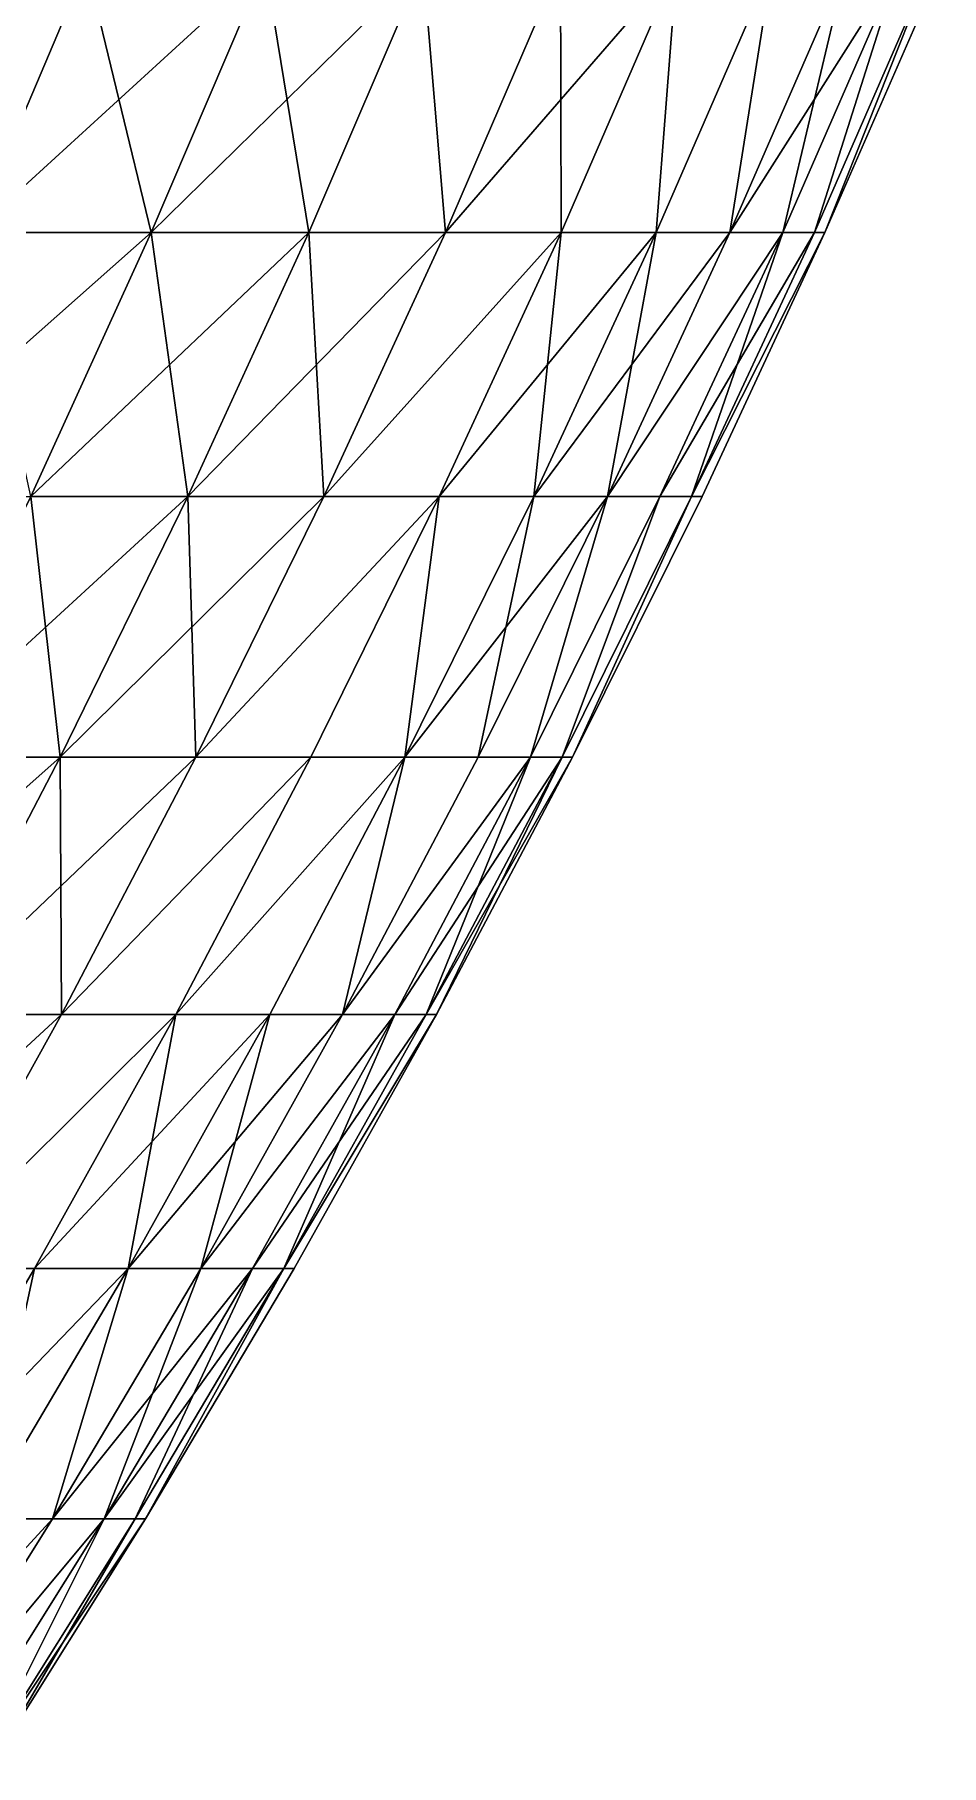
# Model space of a CAD drawing. Header units: millimetres. Extents: x -3250 to 6200, y -3250 to 3250.
# Drawn here: x 6075 to 6137.2, y -434 to -315.5 of the extents above; entities that cross this region are included whole.
import ezdxf

# ---------------------------------------------------------------- set-up
doc = ezdxf.new("R2010")
doc.units = ezdxf.units.MM
doc.header["$MEASUREMENT"] = 0
doc.layers.add('MESH_3D', color=2, linetype='CONTINUOUS')

msp = doc.modelspace()

# ---------------------------------------------------------------- linework, layer by layer
at = {"layer": 'MESH_3D'}
for points in [[(6078.58, -310.75, 24420.07), (6064.91, -310.75, 24476.72), (6057.18, -329.03, 24474.75)], [(6078.58, -310.75, 24420.07), (6057.18, -329.03, 24474.75), (6070.81, -329.03, 24418.3)], [(6064.91, -310.75, 2223.28), (6078.58, -310.75, 2279.93), (6070.81, -329.03, 2281.7)], [(6078.58, -310.75, 2279.93), (6083.02, -329.03, 2338.48), (6070.81, -329.03, 2281.7)], [(6090.84, -310.75, 24363.1), (6078.58, -310.75, 24420.07), (6070.81, -329.03, 24418.3)], [(6090.84, -310.75, 24363.1), (6070.81, -329.03, 24418.3), (6083.02, -329.03, 24361.52)], [(6078.58, -310.75, 2279.93), (6090.84, -310.75, 2336.9), (6083.02, -329.03, 2338.48)], [(6090.84, -310.75, 2336.9), (6093.82, -329.03, 2395.54), (6083.02, -329.03, 2338.48)], [(6101.67, -310.75, 24305.85), (6090.84, -310.75, 24363.1), (6083.02, -329.03, 24361.52)], [(6101.67, -310.75, 24305.85), (6083.02, -329.03, 24361.52), (6093.82, -329.03, 24304.46)], [(6090.84, -310.75, 2336.9), (6101.67, -310.75, 2394.15), (6093.82, -329.03, 2395.54)], [(6101.67, -310.75, 2394.15), (6103.19, -329.03, 2452.85), (6093.82, -329.03, 2395.54)], [(6103.19, -329.03, 24247.15), (6101.67, -310.75, 24305.85), (6093.82, -329.03, 24304.46)], [(6101.67, -310.75, 2394.15), (6111.08, -310.75, 2451.66), (6103.19, -329.03, 2452.85)], [(6111.08, -310.75, 24248.34), (6101.67, -310.75, 24305.85), (6103.19, -329.03, 24247.15)], [(6111.08, -310.75, 2451.66), (6111.13, -329.03, 2510.38), (6103.19, -329.03, 2452.85)], [(6119.04, -310.75, 24190.61), (6111.08, -310.75, 24248.34), (6103.19, -329.03, 24247.15)], [(6119.04, -310.75, 24190.61), (6103.19, -329.03, 24247.15), (6111.13, -329.03, 24189.62)], [(6111.08, -310.75, 2451.66), (6119.04, -310.75, 2509.39), (6111.13, -329.03, 2510.38)], [(6119.04, -310.75, 2509.39), (6117.63, -329.03, 2568.09), (6111.13, -329.03, 2510.38)], [(6117.63, -329.03, 24131.91), (6119.04, -310.75, 24190.61), (6111.13, -329.03, 24189.62)], [(6125.57, -310.75, 2567.29), (6122.69, -329.03, 2625.94), (6117.63, -329.03, 2568.09)], [(6119.04, -310.75, 2509.39), (6125.57, -310.75, 2567.29), (6117.63, -329.03, 2568.09)], [(6125.57, -310.75, 24132.71), (6119.04, -310.75, 24190.61), (6117.63, -329.03, 24131.91)], [(6122.69, -329.03, 24074.06), (6125.57, -310.75, 24132.71), (6117.63, -329.03, 24131.91)], [(6130.65, -310.75, 2625.34), (6126.31, -329.03, 2683.9), (6122.69, -329.03, 2625.94)], [(6125.57, -310.75, 2567.29), (6130.65, -310.75, 2625.34), (6122.69, -329.03, 2625.94)], [(6130.65, -310.75, 24074.66), (6125.57, -310.75, 24132.71), (6122.69, -329.03, 24074.06)], [(6134.28, -310.75, 24016.5), (6122.69, -329.03, 24074.06), (6126.31, -329.03, 24016.1)], [(6134.28, -310.75, 24016.5), (6130.65, -310.75, 24074.66), (6122.69, -329.03, 24074.06)], [(6134.28, -310.75, 2683.5), (6128.48, -329.03, 2741.93), (6126.31, -329.03, 2683.9)], [(6130.65, -310.75, 2625.34), (6134.28, -310.75, 2683.5), (6126.31, -329.03, 2683.9)], [(6128.48, -329.03, 23958.07), (6134.28, -310.75, 24016.5), (6126.31, -329.03, 24016.1)], [(6136.45, -310.75, 2741.73), (6129.2, -329.03, 2800), (6128.48, -329.03, 2741.93)], [(6134.28, -310.75, 2683.5), (6136.45, -310.75, 2741.73), (6128.48, -329.03, 2741.93)], [(6136.45, -310.75, 23958.27), (6128.48, -329.03, 23958.07), (6129.2, -329.03, 23900)], [(6136.45, -310.75, 23958.27), (6134.28, -310.75, 24016.5), (6128.48, -329.03, 23958.07)], [(6136.45, -310.75, 2741.73), (6137.18, -310.75, 2800), (6129.2, -329.03, 2800)], [(6137.18, -310.75, 23900), (6129.2, -329.03, 2800), (6137.18, -310.75, 2800)], [(6137.18, -310.75, 23900), (6129.2, -329.03, 23900), (6129.2, -329.03, 2800)], [(6136.45, -310.75, 23958.27), (6129.2, -329.03, 23900), (6137.18, -310.75, 23900)], [(6083.02, -329.03, 24361.52), (6070.81, -329.03, 24418.3), (6062.59, -347.11, 24416.42)], [(6083.02, -329.03, 24361.52), (6062.59, -347.11, 24416.42), (6074.76, -347.11, 24359.85)], [(6070.81, -329.03, 2281.7), (6083.02, -329.03, 2338.48), (6074.76, -347.11, 2340.15)], [(6083.02, -329.03, 2338.48), (6085.52, -347.11, 2397), (6074.76, -347.11, 2340.15)], [(6093.82, -329.03, 24304.46), (6083.02, -329.03, 24361.52), (6074.76, -347.11, 24359.85)], [(6093.82, -329.03, 24304.46), (6074.76, -347.11, 24359.85), (6085.52, -347.11, 24303)], [(6083.02, -329.03, 2338.48), (6093.82, -329.03, 2395.54), (6085.52, -347.11, 2397)], [(6093.82, -329.03, 2395.54), (6094.85, -347.11, 2454.11), (6085.52, -347.11, 2397)], [(6103.19, -329.03, 24247.15), (6093.82, -329.03, 24304.46), (6085.52, -347.11, 24303)], [(6103.19, -329.03, 24247.15), (6085.52, -347.11, 24303), (6094.85, -347.11, 24245.89)], [(6093.82, -329.03, 2395.54), (6103.19, -329.03, 2452.85), (6094.85, -347.11, 2454.11)], [(6094.85, -347.11, 2454.11), (6111.13, -329.03, 2510.38), (6102.76, -347.11, 2511.43)], [(6103.19, -329.03, 2452.85), (6111.13, -329.03, 2510.38), (6094.85, -347.11, 2454.11)], [(6111.13, -329.03, 24189.62), (6094.85, -347.11, 24245.89), (6102.76, -347.11, 24188.57)], [(6111.13, -329.03, 24189.62), (6103.19, -329.03, 24247.15), (6094.85, -347.11, 24245.89)], [(6111.13, -329.03, 2510.38), (6109.24, -347.11, 2568.93), (6102.76, -347.11, 2511.43)], [(6117.63, -329.03, 24131.91), (6102.76, -347.11, 24188.57), (6109.24, -347.11, 24131.07)], [(6117.63, -329.03, 24131.91), (6111.13, -329.03, 24189.62), (6102.76, -347.11, 24188.57)], [(6117.63, -329.03, 2568.09), (6114.29, -347.11, 2626.57), (6109.24, -347.11, 2568.93)], [(6111.13, -329.03, 2510.38), (6117.63, -329.03, 2568.09), (6109.24, -347.11, 2568.93)], [(6122.69, -329.03, 24074.06), (6117.63, -329.03, 24131.91), (6109.24, -347.11, 24131.07)], [(6122.69, -329.03, 24074.06), (6109.24, -347.11, 24131.07), (6114.29, -347.11, 24073.43)], [(6114.29, -347.11, 2626.57), (6126.31, -329.03, 2683.9), (6117.89, -347.11, 2684.32)], [(6122.69, -329.03, 2625.94), (6126.31, -329.03, 2683.9), (6114.29, -347.11, 2626.57)], [(6117.63, -329.03, 2568.09), (6122.69, -329.03, 2625.94), (6114.29, -347.11, 2626.57)], [(6126.31, -329.03, 24016.1), (6122.69, -329.03, 24074.06), (6114.29, -347.11, 24073.43)], [(6126.31, -329.03, 24016.1), (6114.29, -347.11, 24073.43), (6117.89, -347.11, 24015.68)], [(6126.31, -329.03, 2683.9), (6120.05, -347.11, 2742.14), (6117.89, -347.11, 2684.32)], [(6128.48, -329.03, 23958.07), (6117.89, -347.11, 24015.68), (6120.05, -347.11, 23957.86)], [(6128.48, -329.03, 23958.07), (6126.31, -329.03, 24016.1), (6117.89, -347.11, 24015.68)], [(6120.05, -347.11, 2742.14), (6129.2, -329.03, 2800), (6120.78, -347.11, 2800)], [(6128.48, -329.03, 2741.93), (6129.2, -329.03, 2800), (6120.05, -347.11, 2742.14)], [(6126.31, -329.03, 2683.9), (6128.48, -329.03, 2741.93), (6120.05, -347.11, 2742.14)], [(6120.05, -347.11, 23957.86), (6120.78, -347.11, 23900), (6129.2, -329.03, 23900)], [(6128.48, -329.03, 23958.07), (6120.05, -347.11, 23957.86), (6129.2, -329.03, 23900)], [(6129.2, -329.03, 23900), (6120.78, -347.11, 2800), (6129.2, -329.03, 2800)], [(6129.2, -329.03, 23900), (6120.78, -347.11, 23900), (6120.78, -347.11, 2800)], [(6074.76, -347.11, 2340.15), (6076.77, -364.97, 2398.54), (6066.06, -364.97, 2341.91)], [(6085.52, -347.11, 24303), (6066.06, -364.97, 24358.09), (6076.77, -364.97, 24301.46)], [(6085.52, -347.11, 24303), (6074.76, -347.11, 24359.85), (6066.06, -364.97, 24358.09)], [(6074.76, -347.11, 2340.15), (6085.52, -347.11, 2397), (6076.77, -364.97, 2398.54)], [(6076.77, -364.97, 2398.54), (6094.85, -347.11, 2454.11), (6086.08, -364.97, 2455.43)], [(6085.52, -347.11, 2397), (6094.85, -347.11, 2454.11), (6076.77, -364.97, 2398.54)], [(6086.08, -364.97, 24244.57), (6085.52, -347.11, 24303), (6076.77, -364.97, 24301.46)], [(6094.85, -347.11, 24245.89), (6085.52, -347.11, 24303), (6086.08, -364.97, 24244.57)], [(6086.08, -364.97, 2455.43), (6102.76, -347.11, 2511.43), (6093.96, -364.97, 2512.53)], [(6094.85, -347.11, 2454.11), (6102.76, -347.11, 2511.43), (6086.08, -364.97, 2455.43)], [(6102.76, -347.11, 24188.57), (6086.08, -364.97, 24244.57), (6093.96, -364.97, 24187.47)], [(6102.76, -347.11, 24188.57), (6094.85, -347.11, 24245.89), (6086.08, -364.97, 24244.57)], [(6102.76, -347.11, 2511.43), (6100.41, -364.97, 2569.81), (6093.96, -364.97, 2512.53)], [(6100.41, -364.97, 24130.19), (6102.76, -347.11, 24188.57), (6093.96, -364.97, 24187.47)], [(6109.24, -347.11, 2568.93), (6105.43, -364.97, 2627.23), (6100.41, -364.97, 2569.81)], [(6102.76, -347.11, 2511.43), (6109.24, -347.11, 2568.93), (6100.41, -364.97, 2569.81)], [(6109.24, -347.11, 24131.07), (6102.76, -347.11, 24188.57), (6100.41, -364.97, 24130.19)], [(6114.29, -347.11, 24073.43), (6109.24, -347.11, 24131.07), (6100.41, -364.97, 24130.19)], [(6114.29, -347.11, 24073.43), (6100.41, -364.97, 24130.19), (6105.43, -364.97, 24072.77)], [(6114.29, -347.11, 2626.57), (6109.02, -364.97, 2684.76), (6105.43, -364.97, 2627.23)], [(6109.24, -347.11, 2568.93), (6114.29, -347.11, 2626.57), (6105.43, -364.97, 2627.23)], [(6109.02, -364.97, 24015.24), (6114.29, -347.11, 24073.43), (6105.43, -364.97, 24072.77)], [(6117.89, -347.11, 2684.32), (6111.18, -364.97, 2742.36), (6109.02, -364.97, 2684.76)], [(6114.29, -347.11, 2626.57), (6117.89, -347.11, 2684.32), (6109.02, -364.97, 2684.76)], [(6117.89, -347.11, 24015.68), (6114.29, -347.11, 24073.43), (6109.02, -364.97, 24015.24)], [(6111.18, -364.97, 23957.64), (6117.89, -347.11, 24015.68), (6109.02, -364.97, 24015.24)], [(6120.05, -347.11, 2742.14), (6111.9, -364.97, 2800), (6111.18, -364.97, 2742.36)], [(6117.89, -347.11, 2684.32), (6120.05, -347.11, 2742.14), (6111.18, -364.97, 2742.36)], [(6120.05, -347.11, 23957.86), (6111.18, -364.97, 23957.64), (6111.9, -364.97, 23900)], [(6120.05, -347.11, 23957.86), (6117.89, -347.11, 24015.68), (6111.18, -364.97, 23957.64)], [(6120.05, -347.11, 2742.14), (6120.78, -347.11, 2800), (6111.9, -364.97, 2800)], [(6120.78, -347.11, 23900), (6111.9, -364.97, 2800), (6120.78, -347.11, 2800)], [(6120.78, -347.11, 23900), (6111.9, -364.97, 23900), (6111.9, -364.97, 2800)], [(6120.05, -347.11, 23957.86), (6111.9, -364.97, 23900), (6120.78, -347.11, 23900)], [(6076.77, -364.97, 24301.46), (6066.06, -364.97, 24358.09), (6056.92, -382.6, 24356.25)], [(6076.77, -364.97, 24301.46), (6056.92, -382.6, 24356.25), (6067.6, -382.6, 24299.84)], [(6066.06, -364.97, 2341.91), (6076.77, -364.97, 2398.54), (6067.6, -382.6, 2400.16)], [(6067.6, -382.6, 2400.16), (6086.08, -364.97, 2455.43), (6076.86, -382.6, 2456.82)], [(6076.77, -364.97, 2398.54), (6086.08, -364.97, 2455.43), (6067.6, -382.6, 2400.16)], [(6076.86, -382.6, 24243.18), (6076.77, -364.97, 24301.46), (6067.6, -382.6, 24299.84)], [(6086.08, -364.97, 24244.57), (6076.77, -364.97, 24301.46), (6076.86, -382.6, 24243.18)], [(6076.86, -382.6, 2456.82), (6093.96, -364.97, 2512.53), (6084.71, -382.6, 2513.69)], [(6086.08, -364.97, 2455.43), (6093.96, -364.97, 2512.53), (6076.86, -382.6, 2456.82)], [(6093.96, -364.97, 24187.47), (6086.08, -364.97, 24244.57), (6076.86, -382.6, 24243.18)], [(6093.96, -364.97, 24187.47), (6076.86, -382.6, 24243.18), (6084.71, -382.6, 24186.31)], [(6084.71, -382.6, 2513.69), (6100.41, -364.97, 2569.81), (6091.14, -382.6, 2570.74)], [(6093.96, -364.97, 2512.53), (6100.41, -364.97, 2569.81), (6084.71, -382.6, 2513.69)], [(6100.41, -364.97, 24130.19), (6093.96, -364.97, 24187.47), (6084.71, -382.6, 24186.31)], [(6100.41, -364.97, 24130.19), (6084.71, -382.6, 24186.31), (6091.14, -382.6, 24129.26)], [(6100.41, -364.97, 2569.81), (6096.14, -382.6, 2627.93), (6091.14, -382.6, 2570.74)], [(6096.14, -382.6, 24072.07), (6100.41, -364.97, 24130.19), (6091.14, -382.6, 24129.26)], [(6096.14, -382.6, 2627.93), (6109.02, -364.97, 2684.76), (6099.71, -382.6, 2685.23)], [(6105.43, -364.97, 2627.23), (6109.02, -364.97, 2684.76), (6096.14, -382.6, 2627.93)], [(6100.41, -364.97, 2569.81), (6105.43, -364.97, 2627.23), (6096.14, -382.6, 2627.93)], [(6105.43, -364.97, 24072.77), (6100.41, -364.97, 24130.19), (6096.14, -382.6, 24072.07)], [(6109.02, -364.97, 24015.24), (6105.43, -364.97, 24072.77), (6096.14, -382.6, 24072.07)], [(6109.02, -364.97, 24015.24), (6096.14, -382.6, 24072.07), (6099.71, -382.6, 24014.77)], [(6109.02, -364.97, 2684.76), (6101.86, -382.6, 2742.6), (6099.71, -382.6, 2685.23)], [(6111.18, -364.97, 23957.64), (6109.02, -364.97, 24015.24), (6099.71, -382.6, 24014.77)], [(6111.18, -364.97, 23957.64), (6099.71, -382.6, 24014.77), (6101.86, -382.6, 23957.4)], [(6101.86, -382.6, 2742.6), (6111.9, -364.97, 2800), (6102.58, -382.6, 2800)], [(6111.18, -364.97, 2742.36), (6111.9, -364.97, 2800), (6101.86, -382.6, 2742.6)], [(6109.02, -364.97, 2684.76), (6111.18, -364.97, 2742.36), (6101.86, -382.6, 2742.6)], [(6111.18, -364.97, 23957.64), (6101.86, -382.6, 23957.4), (6102.58, -382.6, 23900)], [(6111.9, -364.97, 23900), (6102.58, -382.6, 2800), (6111.9, -364.97, 2800)], [(6111.9, -364.97, 23900), (6102.58, -382.6, 23900), (6102.58, -382.6, 2800)], [(6111.18, -364.97, 23957.64), (6102.58, -382.6, 23900), (6111.9, -364.97, 23900)], [(6076.86, -382.6, 24243.18), (6067.6, -382.6, 24299.84), (6057.99, -400, 24298.14)], [(6076.86, -382.6, 24243.18), (6057.99, -400, 24298.14), (6067.21, -400, 24241.73)], [(6067.21, -400, 2458.27), (6084.71, -382.6, 2513.69), (6075.03, -400, 2514.9)], [(6076.86, -382.6, 2456.82), (6084.71, -382.6, 2513.69), (6067.21, -400, 2458.27)], [(6067.6, -382.6, 2400.16), (6076.86, -382.6, 2456.82), (6067.21, -400, 2458.27)], [(6084.71, -382.6, 24186.31), (6076.86, -382.6, 24243.18), (6067.21, -400, 24241.73)], [(6084.71, -382.6, 24186.31), (6067.21, -400, 24241.73), (6075.03, -400, 24185.1)], [(6075.03, -400, 2514.9), (6091.14, -382.6, 2570.74), (6081.43, -400, 2571.71)], [(6084.71, -382.6, 2513.69), (6091.14, -382.6, 2570.74), (6075.03, -400, 2514.9)], [(6081.43, -400, 24128.29), (6084.71, -382.6, 24186.31), (6075.03, -400, 24185.1)], [(6091.14, -382.6, 2570.74), (6086.41, -400, 2628.66), (6081.43, -400, 2571.71)], [(6091.14, -382.6, 24129.26), (6084.71, -382.6, 24186.31), (6081.43, -400, 24128.29)], [(6096.14, -382.6, 24072.07), (6081.43, -400, 24128.29), (6086.41, -400, 24071.34)], [(6096.14, -382.6, 24072.07), (6091.14, -382.6, 24129.26), (6081.43, -400, 24128.29)], [(6086.41, -400, 2628.66), (6099.71, -382.6, 2685.23), (6089.97, -400, 2685.71)], [(6096.14, -382.6, 2627.93), (6099.71, -382.6, 2685.23), (6086.41, -400, 2628.66)], [(6091.14, -382.6, 2570.74), (6096.14, -382.6, 2627.93), (6086.41, -400, 2628.66)], [(6099.71, -382.6, 24014.77), (6096.14, -382.6, 24072.07), (6086.41, -400, 24071.34)], [(6099.71, -382.6, 24014.77), (6086.41, -400, 24071.34), (6089.97, -400, 24014.29)], [(6099.71, -382.6, 2685.23), (6092.11, -400, 2742.84), (6089.97, -400, 2685.71)], [(6101.86, -382.6, 23957.4), (6099.71, -382.6, 24014.77), (6089.97, -400, 24014.29)], [(6101.86, -382.6, 23957.4), (6089.97, -400, 24014.29), (6092.11, -400, 23957.16)], [(6092.11, -400, 2742.84), (6102.58, -382.6, 2800), (6092.82, -400, 2800)], [(6101.86, -382.6, 2742.6), (6102.58, -382.6, 2800), (6092.11, -400, 2742.84)], [(6099.71, -382.6, 2685.23), (6101.86, -382.6, 2742.6), (6092.11, -400, 2742.84)], [(6092.11, -400, 23957.16), (6092.82, -400, 23900), (6102.58, -382.6, 23900)], [(6101.86, -382.6, 23957.4), (6092.11, -400, 23957.16), (6102.58, -382.6, 23900)], [(6102.58, -382.6, 23900), (6092.82, -400, 23900), (6092.82, -400, 2800)], [(6102.58, -382.6, 23900), (6092.82, -400, 2800), (6102.58, -382.6, 2800)], [(6075.03, -400, 2514.9), (6071.29, -417.15, 2572.72), (6064.92, -417.15, 2516.17)], [(6067.21, -400, 2458.27), (6075.03, -400, 2514.9), (6064.92, -417.15, 2516.17)], [(6081.43, -400, 24128.29), (6075.03, -400, 24185.1), (6064.92, -417.15, 24183.83)], [(6081.43, -400, 24128.29), (6064.92, -417.15, 24183.83), (6071.29, -417.15, 24127.28)], [(6081.43, -400, 2571.71), (6076.25, -417.15, 2629.42), (6071.29, -417.15, 2572.72)], [(6075.03, -400, 2514.9), (6081.43, -400, 2571.71), (6071.29, -417.15, 2572.72)], [(6076.25, -417.15, 24070.58), (6081.43, -400, 24128.29), (6071.29, -417.15, 24127.28)], [(6086.41, -400, 2628.66), (6079.8, -417.15, 2686.22), (6076.25, -417.15, 2629.42)], [(6081.43, -400, 2571.71), (6086.41, -400, 2628.66), (6076.25, -417.15, 2629.42)], [(6086.41, -400, 24071.34), (6081.43, -400, 24128.29), (6076.25, -417.15, 24070.58)], [(6089.97, -400, 24014.29), (6076.25, -417.15, 24070.58), (6079.8, -417.15, 24013.78)], [(6089.97, -400, 24014.29), (6086.41, -400, 24071.34), (6076.25, -417.15, 24070.58)], [(6089.97, -400, 2685.71), (6081.92, -417.15, 2743.09), (6079.8, -417.15, 2686.22)], [(6086.41, -400, 2628.66), (6089.97, -400, 2685.71), (6079.8, -417.15, 2686.22)], [(6092.11, -400, 23957.16), (6079.8, -417.15, 24013.78), (6081.92, -417.15, 23956.91)], [(6092.11, -400, 23957.16), (6089.97, -400, 24014.29), (6079.8, -417.15, 24013.78)], [(6092.11, -400, 2742.84), (6082.63, -417.15, 2800), (6081.92, -417.15, 2743.09)], [(6089.97, -400, 2685.71), (6092.11, -400, 2742.84), (6081.92, -417.15, 2743.09)], [(6092.11, -400, 23957.16), (6081.92, -417.15, 23956.91), (6082.63, -417.15, 23900)], [(6092.11, -400, 2742.84), (6092.82, -400, 2800), (6082.63, -417.15, 2800)], [(6092.82, -400, 23900), (6082.63, -417.15, 23900), (6082.63, -417.15, 2800)], [(6092.82, -400, 23900), (6082.63, -417.15, 2800), (6092.82, -400, 2800)], [(6092.11, -400, 23957.16), (6082.63, -417.15, 23900), (6092.82, -400, 23900)], [(6076.25, -417.15, 24070.58), (6060.73, -434.04, 24126.22), (6065.67, -434.04, 24069.79)], [(6076.25, -417.15, 24070.58), (6071.29, -417.15, 24127.28), (6060.73, -434.04, 24126.22)], [(6065.67, -434.04, 2630.21), (6079.8, -417.15, 2686.22), (6069.2, -434.04, 2686.75)], [(6076.25, -417.15, 2629.42), (6079.8, -417.15, 2686.22), (6065.67, -434.04, 2630.21)], [(6071.29, -417.15, 2572.72), (6076.25, -417.15, 2629.42), (6065.67, -434.04, 2630.21)], [(6079.8, -417.15, 24013.78), (6065.67, -434.04, 24069.79), (6069.2, -434.04, 24013.25)], [(6079.8, -417.15, 24013.78), (6076.25, -417.15, 24070.58), (6065.67, -434.04, 24069.79)], [(6079.8, -417.15, 2686.22), (6071.31, -434.04, 2743.36), (6069.2, -434.04, 2686.75)], [(6071.31, -434.04, 23956.64), (6079.8, -417.15, 24013.78), (6069.2, -434.04, 24013.25)], [(6071.31, -434.04, 2743.36), (6082.63, -417.15, 2800), (6072.02, -434.04, 2800)], [(6081.92, -417.15, 2743.09), (6082.63, -417.15, 2800), (6071.31, -434.04, 2743.36)], [(6079.8, -417.15, 2686.22), (6081.92, -417.15, 2743.09), (6071.31, -434.04, 2743.36)], [(6081.92, -417.15, 23956.91), (6079.8, -417.15, 24013.78), (6071.31, -434.04, 23956.64)], [(6081.92, -417.15, 23956.91), (6071.31, -434.04, 23956.64), (6072.02, -434.04, 23900)], [(6072.02, -434.04, 23900), (6072.02, -434.04, 2800), (6082.63, -417.15, 2800)], [(6082.63, -417.15, 23900), (6072.02, -434.04, 23900), (6082.63, -417.15, 2800)], [(6081.92, -417.15, 23956.91), (6072.02, -434.04, 23900), (6082.63, -417.15, 23900)]]:
    msp.add_3dface(points, dxfattribs=at)

doc.saveas('drawing.dxf')
